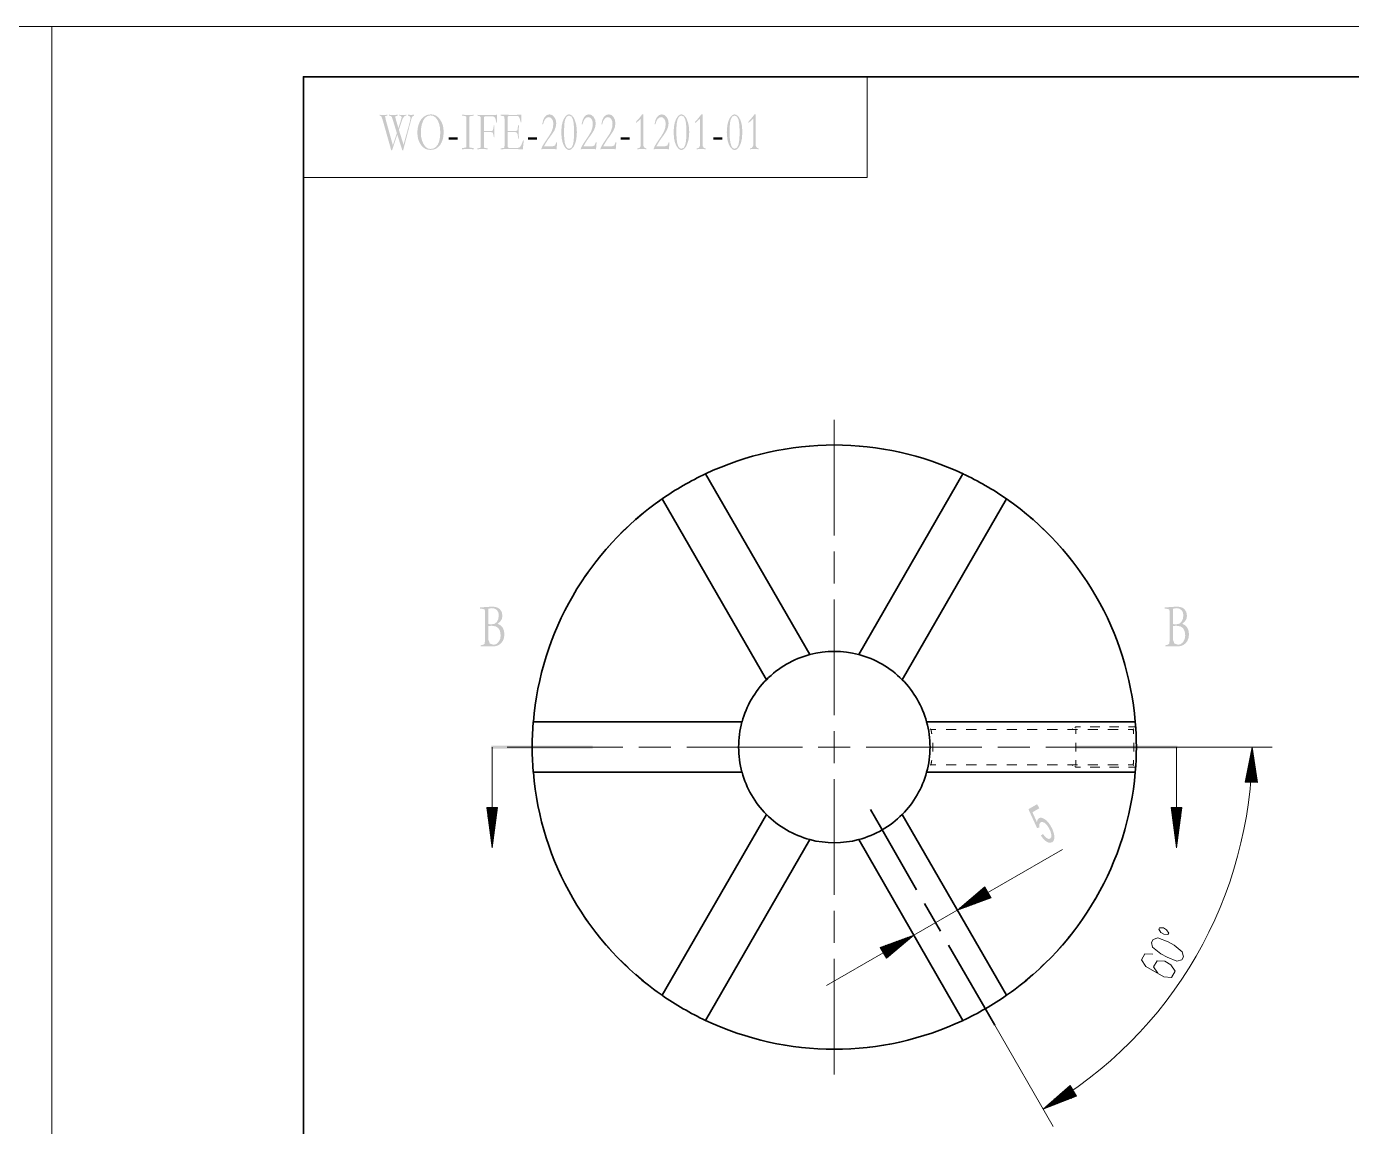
# Model space of a CAD drawing. Header units: millimetres. Extents: x 2819 to 3239, y 1479 to 1776.
# Drawn here: x 3026 to 3157.6, y 1666.4 to 1775.6 of the extents above; entities that cross this region are included whole.
import ezdxf

# ---------------------------------------------------------------- set-up
doc = ezdxf.new("R2010")
doc.units = ezdxf.units.MM
for name, color, linetype in [('PDF2_几何图形', 7, 'Continuous'), ('PDF2_实体填充', 7, 'Continuous'), ('PDF_几何图形', 7, 'Continuous')]:
    doc.layers.add(name, color=color, linetype=linetype)

msp = doc.modelspace()

# ---------------------------------------------------------------- hatches: boundary and pattern name
at = {"layer": 'PDF2_实体填充', "transparency": 33554559}
for points in [[(3063.01, 1765.33), (3063.47, 1763.86), (3064.09, 1766.1), (3064.17, 1766.53), (3064.07, 1766.7), (3063.92, 1766.75), (3063.92, 1766.83), (3064.21, 1766.82), (3064.52, 1766.83), (3064.52, 1766.75), (3064.41, 1766.7), (3064.32, 1766.62), (3064.26, 1766.45), (3063.43, 1763.3), (3063.35, 1763.3), (3062.85, 1764.86), (3062.33, 1763.3), (3062.25, 1763.3), (3061.4, 1766.31), (3061.29, 1766.62), (3061.2, 1766.71), (3061.09, 1766.75), (3061.09, 1766.83), (3061.23, 1766.82), (3061.47, 1766.82), (3061.68, 1766.82), (3061.85, 1766.83), (3061.85, 1766.75), (3061.67, 1766.7), (3061.64, 1766.65), (3061.72, 1766.28), (3062.41, 1763.8), (3062.81, 1765.01), (3062.41, 1766.31), (3062.3, 1766.62), (3062.22, 1766.7), (3062.03, 1766.75), (3062.03, 1766.83), (3062.23, 1766.82), (3062.62, 1766.82), (3062.9, 1766.83), (3062.9, 1766.75), (3062.68, 1766.69), (3062.64, 1766.63), (3062.73, 1766.29), (3062.96, 1765.5), (3063.26, 1766.45), (3063.28, 1766.56), (3063.25, 1766.67), (3063.19, 1766.71), (3063.06, 1766.75), (3063.06, 1766.83), (3063.19, 1766.82), (3063.41, 1766.82), (3063.63, 1766.82), (3063.75, 1766.83), (3063.75, 1766.75), (3063.57, 1766.7), (3063.38, 1766.45)], [(3069.71, 1763.72), (3069.71, 1766.52), (3069.69, 1766.65), (3069.61, 1766.7), (3069.28, 1766.75), (3069.28, 1766.83), (3069.39, 1766.83), (3069.65, 1766.82), (3070.08, 1766.82), (3070.28, 1766.82), (3070.43, 1766.83), (3070.43, 1766.74), (3070.1, 1766.69), (3070.02, 1766.65), (3070.01, 1766.52), (3070.01, 1763.72), (3070.02, 1763.59), (3070.1, 1763.56), (3070.43, 1763.53), (3070.43, 1763.4), (3070.21, 1763.42), (3069.86, 1763.42), (3069.5, 1763.42), (3069.28, 1763.4), (3069.28, 1763.53), (3069.61, 1763.56), (3069.69, 1763.6)], [(3071.84, 1763.4), (3071.58, 1763.42), (3071.31, 1763.42), (3071.01, 1763.42), (3070.79, 1763.4), (3070.79, 1763.49), (3071.03, 1763.53), (3071.12, 1763.57), (3071.14, 1763.72), (3071.14, 1766.45), (3071.12, 1766.62), (3071.04, 1766.69), (3070.82, 1766.73), (3070.82, 1766.83), (3070.93, 1766.82), (3072.25, 1766.82), (3072.54, 1766.82), (3072.75, 1766.83), (3072.74, 1766.4), (3072.74, 1766.05), (3072.69, 1766.05), (3072.62, 1766.38), (3072.55, 1766.56), (3072.38, 1766.67), (3071.56, 1766.67), (3071.47, 1766.61), (3071.45, 1766.44), (3071.45, 1765.23), (3072.24, 1765.23), (3072.33, 1765.26), (3072.37, 1765.39), (3072.44, 1765.78), (3072.5, 1765.78), (3072.49, 1765.53), (3072.49, 1765.18), (3072.49, 1764.89), (3072.5, 1764.58), (3072.45, 1764.58), (3072.37, 1764.95), (3072.31, 1765.08), (3072.15, 1765.11), (3071.45, 1765.11), (3071.45, 1763.73), (3071.48, 1763.56), (3071.59, 1763.53), (3071.84, 1763.49)], [(3075.42, 1764.3), (3075.38, 1763.98), (3075.35, 1763.68), (3075.33, 1763.41), (3074.53, 1763.42), (3073.62, 1763.42), (3073.11, 1763.41), (3073.11, 1763.5), (3073.38, 1763.53), (3073.47, 1763.56), (3073.5, 1763.72), (3073.5, 1766.45), (3073.47, 1766.63), (3073.4, 1766.7), (3073.12, 1766.74), (3073.12, 1766.83), (3073.3, 1766.83), (3074.48, 1766.82), (3074.99, 1766.83), (3075.17, 1766.83), (3075.16, 1766.43), (3075.17, 1766.08), (3075.12, 1766.08), (3074.99, 1766.5), (3074.9, 1766.67), (3074.8, 1766.71), (3073.92, 1766.71), (3073.83, 1766.65), (3073.81, 1766.48), (3073.81, 1765.23), (3074.66, 1765.23), (3074.76, 1765.26), (3074.8, 1765.39), (3074.85, 1765.77), (3074.93, 1765.77), (3074.92, 1765.45), (3074.92, 1765.12), (3074.92, 1764.8), (3074.93, 1764.47), (3074.88, 1764.47), (3074.8, 1764.89), (3074.72, 1765.06), (3074.58, 1765.11), (3073.81, 1765.11), (3073.81, 1763.75), (3073.84, 1763.59), (3073.97, 1763.54), (3074.81, 1763.54), (3075, 1763.59), (3075.16, 1763.81), (3075.25, 1764.01), (3075.35, 1764.3)], [(3078.67, 1763.41), (3078.46, 1763.42), (3078.21, 1763.42), (3077.59, 1763.42), (3077.34, 1763.42), (3077.14, 1763.41), (3077.22, 1763.61), (3077.32, 1763.81), (3077.46, 1764.04), (3077.89, 1764.67), (3078.06, 1764.95), (3078.19, 1765.2), (3078.31, 1765.56), (3078.35, 1765.93), (3078.32, 1766.2), (3078.22, 1766.41), (3078.07, 1766.55), (3077.9, 1766.6), (3077.72, 1766.55), (3077.55, 1766.41), (3077.42, 1766.18), (3077.33, 1765.88), (3077.25, 1765.9), (3077.34, 1766.31), (3077.5, 1766.62), (3077.72, 1766.81), (3077.97, 1766.87), (3078.23, 1766.81), (3078.44, 1766.61), (3078.59, 1766.32), (3078.64, 1765.98), (3078.59, 1765.62), (3078.46, 1765.28), (3078.32, 1765.05), (3078.13, 1764.78), (3077.91, 1764.48), (3077.77, 1764.28), (3077.61, 1764.02), (3077.43, 1763.71), (3078.32, 1763.71), (3078.52, 1763.78), (3078.65, 1764.1), (3078.73, 1764.1)], [(3082.59, 1763.41), (3082.38, 1763.42), (3082.12, 1763.42), (3081.51, 1763.42), (3081.26, 1763.42), (3081.05, 1763.41), (3081.14, 1763.61), (3081.24, 1763.81), (3081.38, 1764.04), (3081.8, 1764.67), (3081.98, 1764.95), (3082.11, 1765.2), (3082.23, 1765.56), (3082.27, 1765.93), (3082.24, 1766.2), (3082.14, 1766.41), (3081.99, 1766.55), (3081.81, 1766.6), (3081.63, 1766.55), (3081.47, 1766.41), (3081.34, 1766.18), (3081.25, 1765.88), (3081.16, 1765.9), (3081.26, 1766.31), (3081.42, 1766.62), (3081.63, 1766.81), (3081.89, 1766.87), (3082.15, 1766.81), (3082.36, 1766.61), (3082.51, 1766.32), (3082.56, 1765.98), (3082.51, 1765.62), (3082.37, 1765.28), (3082.23, 1765.05), (3082.05, 1764.78), (3081.83, 1764.48), (3081.69, 1764.28), (3081.53, 1764.02), (3081.35, 1763.71), (3082.24, 1763.71), (3082.44, 1763.78), (3082.57, 1764.1), (3082.65, 1764.1)], [(3084.55, 1763.41), (3084.34, 1763.42), (3084.08, 1763.42), (3083.47, 1763.42), (3083.22, 1763.42), (3083.01, 1763.41), (3083.09, 1763.61), (3083.19, 1763.81), (3083.34, 1764.04), (3083.76, 1764.67), (3083.94, 1764.95), (3084.07, 1765.2), (3084.19, 1765.56), (3084.23, 1765.93), (3084.2, 1766.2), (3084.1, 1766.41), (3083.95, 1766.55), (3083.77, 1766.6), (3083.59, 1766.55), (3083.43, 1766.41), (3083.29, 1766.18), (3083.21, 1765.88), (3083.12, 1765.9), (3083.22, 1766.31), (3083.38, 1766.62), (3083.59, 1766.81), (3083.85, 1766.87), (3084.11, 1766.81), (3084.32, 1766.61), (3084.47, 1766.32), (3084.51, 1765.98), (3084.47, 1765.62), (3084.33, 1765.28), (3084.19, 1765.05), (3084.01, 1764.78), (3083.79, 1764.48), (3083.65, 1764.28), (3083.49, 1764.02), (3083.31, 1763.71), (3084.2, 1763.71), (3084.4, 1763.78), (3084.53, 1764.1), (3084.61, 1764.1)], [(3087.6, 1763.41), (3087.39, 1763.42), (3087.16, 1763.42), (3086.92, 1763.42), (3086.71, 1763.41), (3086.71, 1763.49), (3086.91, 1763.54), (3087.04, 1763.75), (3087.04, 1766.44), (3086.59, 1766.02), (3086.54, 1766.12), (3086.72, 1766.31), (3086.94, 1766.56), (3087.17, 1766.87), (3087.29, 1766.87), (3087.29, 1763.75), (3087.43, 1763.54), (3087.6, 1763.49)], [(3089.83, 1763.41), (3089.62, 1763.42), (3089.36, 1763.42), (3088.75, 1763.42), (3088.5, 1763.42), (3088.3, 1763.41), (3088.38, 1763.61), (3088.48, 1763.81), (3088.62, 1764.04), (3089.05, 1764.67), (3089.22, 1764.95), (3089.35, 1765.2), (3089.47, 1765.56), (3089.51, 1765.93), (3089.48, 1766.2), (3089.38, 1766.41), (3089.23, 1766.55), (3089.06, 1766.6), (3088.87, 1766.55), (3088.71, 1766.41), (3088.58, 1766.18), (3088.49, 1765.88), (3088.41, 1765.9), (3088.5, 1766.31), (3088.66, 1766.62), (3088.88, 1766.81), (3089.13, 1766.87), (3089.39, 1766.81), (3089.6, 1766.61), (3089.75, 1766.32), (3089.8, 1765.98), (3089.75, 1765.62), (3089.61, 1765.28), (3089.47, 1765.05), (3089.29, 1764.78), (3089.07, 1764.48), (3088.93, 1764.28), (3088.77, 1764.02), (3088.59, 1763.71), (3089.48, 1763.71), (3089.68, 1763.78), (3089.81, 1764.1), (3089.89, 1764.1)], [(3093.48, 1763.41), (3093.27, 1763.42), (3093.03, 1763.42), (3092.8, 1763.42), (3092.59, 1763.41), (3092.59, 1763.49), (3092.79, 1763.54), (3092.92, 1763.75), (3092.92, 1766.44), (3092.47, 1766.02), (3092.41, 1766.12), (3092.6, 1766.31), (3092.81, 1766.56), (3093.05, 1766.87), (3093.17, 1766.87), (3093.17, 1763.75), (3093.3, 1763.54), (3093.48, 1763.49)], [(3098.76, 1763.41), (3098.55, 1763.42), (3098.32, 1763.42), (3098.08, 1763.42), (3097.87, 1763.41), (3097.87, 1763.49), (3098.07, 1763.54), (3098.2, 1763.75), (3098.2, 1766.44), (3097.75, 1766.02), (3097.7, 1766.12), (3097.88, 1766.31), (3098.09, 1766.56), (3098.33, 1766.87), (3098.45, 1766.87), (3098.45, 1763.75), (3098.59, 1763.54), (3098.76, 1763.49)], [(3126.78, 1695.25), (3126.98, 1695.41), (3127.19, 1695.15), (3127.38, 1694.99), (3127.55, 1694.92), (3127.69, 1694.95), (3127.8, 1695.09), (3127.82, 1695.33), (3127.74, 1695.65), (3127.57, 1696.01), (3127.36, 1696.32), (3127.14, 1696.52), (3126.93, 1696.61), (3126.75, 1696.58), (3126.62, 1696.38), (3126.63, 1696.06), (3126.4, 1696), (3125.54, 1697.87), (3126.4, 1698.37), (3126.63, 1697.97), (3125.94, 1697.57), (3126.39, 1696.58), (3126.45, 1696.84), (3126.59, 1696.99), (3126.75, 1697.04), (3126.94, 1697), (3127.15, 1696.89), (3127.37, 1696.72), (3127.58, 1696.48), (3127.77, 1696.18), (3127.93, 1695.87), (3128.04, 1695.57), (3128.11, 1695.28), (3128.12, 1694.98), (3128.05, 1694.75), (3127.9, 1694.6), (3127.73, 1694.55), (3127.55, 1694.56), (3127.36, 1694.64), (3127.16, 1694.79), (3126.97, 1694.99)]]:
    msp.add_hatch(color=256, dxfattribs=at).paths.add_polyline_path(points)
h = msp.add_hatch(color=256, dxfattribs=at)
h.paths.add_polyline_path([(3066.15, 1763.34), (3065.87, 1763.37), (3065.62, 1763.46), (3065.4, 1763.61), (3065.21, 1763.83), (3065.05, 1764.09), (3064.93, 1764.39), (3064.87, 1764.72), (3064.84, 1765.08), (3064.87, 1765.44), (3064.94, 1765.77), (3065.05, 1766.07), (3065.21, 1766.35), (3065.41, 1766.58), (3065.64, 1766.74), (3065.91, 1766.84), (3066.2, 1766.87), (3066.45, 1766.84), (3066.69, 1766.75), (3066.9, 1766.59), (3067.09, 1766.37), (3067.25, 1766.1), (3067.37, 1765.8), (3067.43, 1765.48), (3067.46, 1765.12), (3067.43, 1764.74), (3067.37, 1764.39), (3067.25, 1764.09), (3067.1, 1763.82), (3066.9, 1763.61), (3066.68, 1763.46), (3066.43, 1763.37)], flags=0)
h.paths.add_polyline_path([(3065.19, 1765.05), (3065.22, 1764.63), (3065.31, 1764.26), (3065.46, 1763.92), (3065.65, 1763.65), (3065.88, 1763.49), (3066.13, 1763.43), (3066.43, 1763.48), (3066.67, 1763.62), (3066.87, 1763.86), (3067.01, 1764.18), (3067.09, 1764.59), (3067.12, 1765.08), (3067.09, 1765.55), (3067, 1765.96), (3066.85, 1766.3), (3066.66, 1766.56), (3066.42, 1766.72), (3066.15, 1766.77), (3065.86, 1766.71), (3065.61, 1766.53), (3065.42, 1766.25), (3065.29, 1765.88), (3065.21, 1765.47)], flags=0)
h = msp.add_hatch(color=256, dxfattribs=at)
h.paths.add_polyline_path([(3079.91, 1766.87), (3079.77, 1766.84), (3079.63, 1766.75), (3079.49, 1766.58), (3079.36, 1766.35), (3079.26, 1766.07), (3079.19, 1765.75), (3079.13, 1765.1), (3079.19, 1764.45), (3079.26, 1764.13), (3079.36, 1763.85), (3079.49, 1763.62), (3079.63, 1763.46), (3079.77, 1763.36), (3079.91, 1763.33), (3080.06, 1763.36), (3080.2, 1763.46), (3080.34, 1763.62), (3080.46, 1763.85), (3080.57, 1764.14), (3080.64, 1764.45), (3080.69, 1765.11), (3080.64, 1765.76), (3080.56, 1766.07), (3080.46, 1766.36), (3080.34, 1766.59), (3080.2, 1766.75), (3080.05, 1766.84), (3079.91, 1766.87)], flags=0)
h.paths.add_polyline_path([(3079.91, 1763.46), (3080.15, 1763.56), (3080.3, 1763.86), (3080.36, 1764.17), (3080.4, 1764.59), (3080.41, 1765.1), (3080.4, 1765.61), (3080.36, 1766.03), (3080.3, 1766.35), (3080.15, 1766.65), (3079.91, 1766.75), (3079.67, 1766.65), (3079.52, 1766.35), (3079.46, 1766.03), (3079.43, 1765.61), (3079.41, 1765.1), (3079.43, 1764.51), (3079.49, 1764.05), (3079.59, 1763.72), (3079.73, 1763.53)], flags=0)
h = msp.add_hatch(color=256, dxfattribs=at)
h.paths.add_polyline_path([(3091.07, 1766.87), (3090.93, 1766.84), (3090.78, 1766.75), (3090.65, 1766.58), (3090.52, 1766.35), (3090.42, 1766.07), (3090.35, 1765.75), (3090.29, 1765.1), (3090.35, 1764.45), (3090.42, 1764.13), (3090.52, 1763.85), (3090.65, 1763.62), (3090.79, 1763.46), (3090.93, 1763.36), (3091.07, 1763.33), (3091.21, 1763.36), (3091.36, 1763.46), (3091.5, 1763.62), (3091.62, 1763.85), (3091.72, 1764.14), (3091.8, 1764.45), (3091.85, 1765.11), (3091.8, 1765.76), (3091.72, 1766.07), (3091.62, 1766.36), (3091.5, 1766.59), (3091.36, 1766.75), (3091.21, 1766.84), (3091.07, 1766.87)], flags=0)
h.paths.add_polyline_path([(3091.07, 1763.46), (3091.31, 1763.56), (3091.46, 1763.86), (3091.52, 1764.17), (3091.56, 1764.59), (3091.57, 1765.1), (3091.56, 1765.61), (3091.52, 1766.03), (3091.46, 1766.35), (3091.31, 1766.65), (3091.07, 1766.75), (3090.83, 1766.65), (3090.68, 1766.35), (3090.62, 1766.03), (3090.58, 1765.61), (3090.57, 1765.1), (3090.59, 1764.51), (3090.65, 1764.05), (3090.75, 1763.72), (3090.89, 1763.53)], flags=0)
h = msp.add_hatch(color=256, dxfattribs=at)
h.paths.add_polyline_path([(3096.35, 1766.87), (3096.21, 1766.84), (3096.07, 1766.75), (3095.93, 1766.58), (3095.8, 1766.35), (3095.7, 1766.07), (3095.63, 1765.75), (3095.58, 1765.1), (3095.63, 1764.45), (3095.7, 1764.13), (3095.8, 1763.85), (3095.93, 1763.62), (3096.07, 1763.46), (3096.21, 1763.36), (3096.36, 1763.33), (3096.5, 1763.36), (3096.64, 1763.46), (3096.78, 1763.62), (3096.91, 1763.85), (3097.01, 1764.14), (3097.08, 1764.45), (3097.13, 1765.11), (3097.08, 1765.76), (3097.01, 1766.07), (3096.91, 1766.36), (3096.78, 1766.59), (3096.64, 1766.75), (3096.5, 1766.84), (3096.35, 1766.87)], flags=0)
h.paths.add_polyline_path([(3096.35, 1763.46), (3096.59, 1763.56), (3096.74, 1763.86), (3096.8, 1764.17), (3096.84, 1764.59), (3096.85, 1765.1), (3096.84, 1765.61), (3096.8, 1766.03), (3096.74, 1766.35), (3096.59, 1766.65), (3096.35, 1766.75), (3096.12, 1766.65), (3095.96, 1766.35), (3095.9, 1766.03), (3095.87, 1765.61), (3095.86, 1765.1), (3095.88, 1764.51), (3095.94, 1764.05), (3096.04, 1763.72), (3096.17, 1763.53)], flags=0)
h = msp.add_hatch(color=256, dxfattribs=at)
h.paths.add_polyline_path([(3071.08, 1717.8), (3071.08, 1717.91), (3072.12, 1717.98), (3072.29, 1717.99), (3072.59, 1717.96), (3072.84, 1717.88), (3073.04, 1717.74), (3073.23, 1717.46), (3073.29, 1717.06), (3073.24, 1716.77), (3073.08, 1716.51), (3072.82, 1716.29), (3073.12, 1716.13), (3073.33, 1715.89), (3073.45, 1715.59), (3073.49, 1715.22), (3073.45, 1714.89), (3073.34, 1714.6), (3073.16, 1714.35), (3072.92, 1714.17), (3072.65, 1714.07), (3072.34, 1714.04), (3071.13, 1714.04), (3071.13, 1714.14), (3071.41, 1714.22), (3071.52, 1714.3), (3071.56, 1714.55), (3071.56, 1717.56), (3071.53, 1717.7), (3071.36, 1717.76)], flags=0)
h.paths.add_polyline_path([(3071.91, 1716.25), (3072.25, 1716.24), (3072.53, 1716.29), (3072.74, 1716.47), (3072.88, 1716.75), (3072.93, 1717.12), (3072.89, 1717.42), (3072.75, 1717.64), (3072.54, 1717.79), (3072.24, 1717.84), (3071.91, 1717.78)], flags=0)
h.paths.add_polyline_path([(3071.91, 1716.07), (3071.91, 1714.68), (3072.04, 1714.32), (3072.42, 1714.2), (3072.68, 1714.27), (3072.91, 1714.48), (3073.07, 1714.78), (3073.12, 1715.12), (3073.06, 1715.55), (3072.9, 1715.85), (3072.63, 1716.03), (3072.24, 1716.09)], flags=0)
h = msp.add_hatch(color=256, dxfattribs=at)
h.paths.add_polyline_path([(3139.08, 1717.8), (3139.08, 1717.91), (3140.12, 1717.98), (3140.29, 1717.99), (3140.59, 1717.96), (3140.84, 1717.88), (3141.04, 1717.74), (3141.23, 1717.46), (3141.29, 1717.06), (3141.24, 1716.77), (3141.08, 1716.51), (3140.82, 1716.29), (3141.12, 1716.13), (3141.33, 1715.89), (3141.45, 1715.59), (3141.49, 1715.22), (3141.45, 1714.89), (3141.34, 1714.6), (3141.16, 1714.35), (3140.92, 1714.17), (3140.65, 1714.07), (3140.34, 1714.04), (3139.13, 1714.04), (3139.13, 1714.14), (3139.41, 1714.22), (3139.52, 1714.3), (3139.56, 1714.55), (3139.56, 1717.56), (3139.53, 1717.7), (3139.36, 1717.76)], flags=0)
h.paths.add_polyline_path([(3139.91, 1716.25), (3140.25, 1716.24), (3140.53, 1716.29), (3140.74, 1716.47), (3140.88, 1716.75), (3140.93, 1717.12), (3140.89, 1717.42), (3140.75, 1717.64), (3140.54, 1717.79), (3140.24, 1717.84), (3139.91, 1717.78)], flags=0)
h.paths.add_polyline_path([(3139.91, 1716.07), (3139.91, 1714.68), (3140.04, 1714.32), (3140.42, 1714.2), (3140.68, 1714.27), (3140.91, 1714.48), (3141.07, 1714.78), (3141.12, 1715.12), (3141.06, 1715.55), (3140.9, 1715.85), (3140.63, 1716.03), (3140.24, 1716.09)], flags=0)

# ---------------------------------------------------------------- linework, layer by layer
at = {"layer": 'PDF2_几何图形', "lineweight": 15}
for points in [[(3028.52, 1478.6), (3238.52, 1478.6), (3238.52, 1775.6), (3028.52, 1775.6)], [(3147.76, 1704.04), (3147.07, 1700.56), (3148.3, 1700.53)], [(3147.76, 1704.04), (3147.68, 1700.54)], [(3147.08, 1700.6), (3147.08, 1700.56)], [(3148.29, 1700.57), (3148.29, 1700.53)], [(3071.75, 1697.9), (3071.75, 1698.04)], [(3072.77, 1697.9), (3072.77, 1698.04)], [(3139.75, 1697.9), (3139.75, 1698.04)], [(3140.77, 1697.9), (3140.77, 1698.04)], [(3118.49, 1687.86), (3121.83, 1689.08), (3121.21, 1690.15)], [(3121.18, 1690.12), (3121.21, 1690.14)], [(3118.49, 1687.86), (3121.52, 1689.61)], [(3121.79, 1689.06), (3121.82, 1689.09)], [(3139.4, 1685.43), (3139.48, 1685.57), (3139.26, 1685.91), (3138.97, 1686.08), (3138.57, 1686.1), (3138.48, 1685.96), (3138.71, 1685.62), (3138.99, 1685.46)], [(3114.16, 1685.36), (3110.82, 1684.15), (3111.44, 1683.08)], [(3114.16, 1685.36), (3111.13, 1683.61)], [(3140.94, 1683.22), (3140.8, 1683.7), (3140.01, 1684.37), (3139.41, 1684.72), (3138.4, 1685.09), (3137.94, 1684.95), (3137.77, 1684.65), (3137.88, 1684.19), (3138.71, 1683.5), (3139.31, 1683.17), (3140.28, 1682.8), (3140.77, 1682.92)], [(3110.86, 1684.16), (3110.82, 1684.14)], [(3111.47, 1683.11), (3111.43, 1683.09)], [(3127.01, 1668.1), (3130.32, 1669.39), (3129.68, 1670.45)], [(3129.65, 1670.42), (3129.69, 1670.44)], [(3127.01, 1668.1), (3130, 1669.92)], [(3130.28, 1669.37), (3130.32, 1669.4)]]:
    msp.add_lwpolyline(points, close=True, dxfattribs=at)
at = {"layer": 'PDF2_几何图形', "lineweight": 35}
for points in [[(3233.52, 1483.6), (3233.52, 1770.6), (3053.52, 1770.6), (3053.52, 1483.6)], [(3109.84, 1697.84), (3110.34, 1696.97), (3110.84, 1696.11), (3114.44, 1689.88)], [(3115.23, 1688.5), (3116.82, 1685.75)], [(3117.61, 1684.38), (3121.21, 1678.15), (3121.71, 1677.29), (3122.21, 1676.42)]]:
    msp.add_lwpolyline(points, dxfattribs=at)
at = {"layer": 'PDF2_几何图形', "lineweight": 15}
for points in [[(3109.52, 1770.6), (3109.52, 1760.6), (3053.52, 1760.6)], [(3100.78, 1733.52), (3101.32, 1733.63), (3101.77, 1733.69)], [(3102.76, 1733.81), (3103.76, 1733.94)], [(3104.76, 1733.98), (3105.76, 1734.02)], [(3106.76, 1734.02), (3107.76, 1733.98)], [(3108.76, 1733.94), (3109.76, 1733.81)], [(3110.75, 1733.69), (3111.2, 1733.63), (3111.74, 1733.52)], [(3095.02, 1731.83), (3095.95, 1732.2)], [(3096.9, 1732.53), (3097.86, 1732.82)], [(3098.82, 1733.1), (3098.9, 1733.13), (3099.8, 1733.31)], [(3112.72, 1733.31), (3113.62, 1733.13), (3113.7, 1733.1)], [(3114.66, 1732.82), (3115.62, 1732.53)], [(3116.57, 1732.2), (3117.5, 1731.83)], [(3093.19, 1731.02), (3094.09, 1731.46)], [(3118.43, 1731.46), (3119.33, 1731.02)], [(3089.7, 1729.05), (3089.85, 1729.16), (3090.55, 1729.58)], [(3091.42, 1730.09), (3091.98, 1730.43), (3092.29, 1730.58)], [(3120.23, 1730.58), (3120.54, 1730.43), (3121.11, 1730.09)], [(3121.97, 1729.58), (3122.67, 1729.16), (3122.82, 1729.05)], [(3088.07, 1727.89), (3088.89, 1728.47)], [(3123.63, 1728.47), (3124.45, 1727.89)], [(3086.53, 1726.61), (3087.29, 1727.26)], [(3125.23, 1727.26), (3125.99, 1726.61)], [(3085.07, 1725.24), (3085.77, 1725.95)], [(3126.75, 1725.95), (3127.46, 1725.24)], [(3083.69, 1723.78), (3084.19, 1724.36), (3084.36, 1724.53)], [(3128.16, 1724.53), (3128.33, 1724.36), (3128.83, 1723.78)], [(3082.42, 1722.23), (3082.59, 1722.47), (3083.05, 1723.01)], [(3129.47, 1723.01), (3129.93, 1722.47), (3130.1, 1722.23)], [(3081.25, 1720.6), (3081.83, 1721.42)], [(3130.69, 1721.42), (3131.27, 1720.6)], [(3080.21, 1718.89), (3080.73, 1719.75)], [(3131.79, 1719.75), (3132.31, 1718.89)], [(3079.29, 1717.11), (3079.73, 1718.01)], [(3132.79, 1718.01), (3133.24, 1717.11)], [(3078.47, 1715.28), (3078.79, 1716.09), (3078.84, 1716.21)], [(3133.68, 1716.21), (3133.73, 1716.09), (3134.05, 1715.28)], [(3077.77, 1713.4), (3077.89, 1713.78), (3078.11, 1714.35)], [(3134.41, 1714.35), (3134.63, 1713.78), (3134.75, 1713.4)], [(3077.2, 1711.48), (3077.49, 1712.44)], [(3135.03, 1712.44), (3135.32, 1711.48)], [(3076.78, 1709.52), (3076.99, 1710.5)], [(3135.53, 1710.5), (3135.74, 1709.52)], [(3076.49, 1707.54), (3076.61, 1708.54)], [(3135.91, 1708.54), (3136.03, 1707.54)], [(3076.32, 1705.55), (3076.36, 1706.52), (3076.37, 1706.55)], [(3115.55, 1706.01), (3115.63, 1705.95)], [(3115.78, 1705.85), (3115.85, 1705.79), (3115.85, 1705.79), (3115.85, 1705.79), (3115.85, 1705.79), (3115.85, 1705.79), (3115.85, 1705.79), (3115.85, 1705.79), (3115.85, 1705.79), (3115.85, 1705.79), (3115.85, 1705.78), (3115.85, 1705.78), (3115.85, 1705.78), (3115.86, 1705.77), (3115.86, 1705.77), (3115.86, 1705.77), (3115.86, 1705.76), (3115.86, 1705.76), (3115.86, 1705.75), (3115.86, 1705.75), (3115.86, 1705.74), (3115.87, 1705.74), (3115.87, 1705.73), (3115.87, 1705.72), (3115.87, 1705.72), (3115.87, 1705.71), (3115.87, 1705.7), (3115.88, 1705.69), (3115.88, 1705.68), (3115.88, 1705.67), (3115.88, 1705.66), (3115.88, 1705.65), (3115.89, 1705.64), (3115.89, 1705.63), (3115.89, 1705.62), (3115.89, 1705.6), (3115.9, 1705.59), (3115.9, 1705.58), (3115.9, 1705.56), (3115.91, 1705.55), (3115.91, 1705.53), (3115.91, 1705.52), (3115.92, 1705.5), (3115.92, 1705.48), (3115.92, 1705.47), (3115.93, 1705.45), (3115.93, 1705.43), (3115.93, 1705.41), (3115.94, 1705.39), (3115.94, 1705.37), (3115.94, 1705.36)], [(3116.35, 1705.79), (3115.85, 1705.79)], [(3118.36, 1705.79), (3117.36, 1705.79)], [(3120.37, 1705.79), (3119.37, 1705.79)], [(3122.38, 1705.79), (3121.38, 1705.79)], [(3124.4, 1705.79), (3123.39, 1705.79)], [(3126.41, 1705.79), (3125.4, 1705.79)], [(3128.42, 1705.79), (3127.41, 1705.79)], [(3130.43, 1705.79), (3129.42, 1705.79)], [(3129.94, 1705.86), (3129.83, 1705.79)], [(3130.26, 1706.04), (3130.15, 1705.98)], [(3130.26, 1705.98), (3130.26, 1706.04), (3130.73, 1706.04)], [(3130.26, 1705.36), (3130.26, 1705.79), (3130.26, 1705.86)], [(3132.44, 1705.79), (3131.43, 1705.79)], [(3132.63, 1706.04), (3131.68, 1706.04)], [(3134.45, 1705.79), (3133.44, 1705.79)], [(3134.53, 1706.04), (3133.58, 1706.04)], [(3135.96, 1705.79), (3135.45, 1705.79)], [(3136.15, 1706.04), (3135.96, 1706.04), (3135.48, 1706.04)], [(3136.02, 1705.86), (3135.96, 1705.79), (3135.96, 1705.79), (3135.96, 1705.78), (3135.96, 1705.77), (3135.96, 1705.75), (3135.96, 1705.72), (3135.97, 1705.69), (3135.97, 1705.65), (3135.97, 1705.6), (3135.98, 1705.53), (3135.98, 1705.46), (3135.99, 1705.37), (3135.99, 1705.36)], [(3136.19, 1706.05), (3136.13, 1705.99)], [(3136.15, 1706.55), (3136.16, 1706.52), (3136.2, 1705.55)], [(3076.28, 1703.54), (3076.26, 1704.04), (3076.28, 1704.54)], [(3130.26, 1703.61), (3130.26, 1704.48)], [(3136.24, 1704.54), (3136.26, 1704.04), (3136.24, 1703.54)], [(3072.26, 1694.04), (3072.26, 1698.04), (3072.26, 1694.04), (3071.73, 1698.04), (3072.79, 1698.04), (3072.26, 1694.04), (3072.26, 1704.04)], [(3138.76, 1704.04), (3149.76, 1704.04)], [(3140.26, 1694.04), (3140.26, 1698.04), (3140.26, 1694.04), (3139.73, 1698.04), (3140.79, 1698.04), (3140.26, 1694.04), (3140.26, 1704.04)], [(3147.53, 1700.55), (3147.59, 1703.18)], [(3147.58, 1700.55), (3147.64, 1703.47)], [(3147.63, 1700.54), (3147.7, 1703.76)], [(3147.74, 1700.54), (3147.8, 1703.75)], [(3147.79, 1700.54), (3147.85, 1703.47)], [(3147.84, 1700.54), (3147.89, 1703.18)], [(3076.37, 1701.54), (3076.36, 1701.57), (3076.32, 1702.54)], [(3115.63, 1702.13), (3115.55, 1702.08)], [(3115.94, 1702.73), (3115.94, 1702.7), (3115.93, 1702.66), (3115.92, 1702.61), (3115.91, 1702.57), (3115.91, 1702.53), (3115.9, 1702.5), (3115.89, 1702.47), (3115.89, 1702.44), (3115.88, 1702.42), (3115.88, 1702.39), (3115.87, 1702.38), (3115.87, 1702.36), (3115.86, 1702.34), (3115.86, 1702.33), (3115.86, 1702.32), (3115.85, 1702.31), (3115.85, 1702.3), (3115.85, 1702.3), (3115.85, 1702.3), (3115.85, 1702.29), (3115.85, 1702.29), (3115.78, 1702.24)], [(3115.85, 1702.29), (3116.35, 1702.29)], [(3117.36, 1702.29), (3118.36, 1702.29)], [(3119.37, 1702.29), (3120.37, 1702.29)], [(3121.38, 1702.29), (3122.38, 1702.29)], [(3123.39, 1702.29), (3124.4, 1702.29)], [(3125.4, 1702.29), (3126.41, 1702.29)], [(3127.41, 1702.29), (3128.42, 1702.29)], [(3129.42, 1702.29), (3130.43, 1702.29)], [(3129.94, 1702.23), (3129.83, 1702.29)], [(3130.26, 1702.04), (3130.15, 1702.11)], [(3130.26, 1702.73), (3130.26, 1702.29), (3130.26, 1702.23)], [(3130.73, 1702.04), (3130.26, 1702.04), (3130.26, 1702.11)], [(3131.43, 1702.29), (3132.44, 1702.29)], [(3132.63, 1702.04), (3131.68, 1702.04)], [(3133.44, 1702.29), (3134.45, 1702.29)], [(3134.53, 1702.04), (3133.58, 1702.04)], [(3135.45, 1702.29), (3135.96, 1702.29)], [(3136.15, 1702.04), (3135.96, 1702.04), (3135.48, 1702.04)], [(3135.99, 1702.73), (3135.99, 1702.72), (3135.98, 1702.69), (3135.98, 1702.65), (3135.98, 1702.62), (3135.98, 1702.58), (3135.98, 1702.55), (3135.97, 1702.53), (3135.97, 1702.5), (3135.97, 1702.48), (3135.97, 1702.45), (3135.97, 1702.43), (3135.97, 1702.41), (3135.97, 1702.4), (3135.96, 1702.38), (3135.96, 1702.37), (3135.96, 1702.35), (3135.96, 1702.34), (3135.96, 1702.33), (3135.96, 1702.32), (3135.96, 1702.32), (3135.96, 1702.31), (3135.96, 1702.3), (3135.96, 1702.3), (3135.96, 1702.3), (3135.96, 1702.29), (3135.96, 1702.29), (3135.96, 1702.29), (3136.02, 1702.23)], [(3136.13, 1702.1), (3136.19, 1702.03)], [(3136.2, 1702.54), (3136.16, 1701.57), (3136.15, 1701.54)], [(3147.33, 1700.55), (3147.36, 1702.03)], [(3147.38, 1700.55), (3147.42, 1702.32)], [(3147.43, 1700.55), (3147.47, 1702.61)], [(3147.48, 1700.55), (3147.53, 1702.9)], [(3147.89, 1700.54), (3147.94, 1702.89)], [(3147.94, 1700.54), (3147.98, 1702.6)], [(3147.99, 1700.54), (3148.03, 1702.31)], [(3148.04, 1700.54), (3148.07, 1702.02)], [(3076.61, 1699.55), (3076.49, 1700.54)], [(3136.03, 1700.54), (3135.91, 1699.55)], [(3147.13, 1700.56), (3147.13, 1700.89)], [(3147.18, 1700.55), (3147.19, 1701.17)], [(3147.23, 1700.55), (3147.25, 1701.46)], [(3147.28, 1700.55), (3147.3, 1701.75)], [(3148.09, 1700.54), (3148.12, 1701.73)], [(3148.14, 1700.53), (3148.16, 1701.44)], [(3148.19, 1700.53), (3148.21, 1701.15)], [(3148.24, 1700.53), (3148.25, 1700.86)], [(3071.8, 1698.04), (3071.8, 1697.52)], [(3071.85, 1698.04), (3071.85, 1697.13)], [(3071.9, 1698.04), (3071.9, 1696.74)], [(3071.96, 1698.04), (3071.96, 1696.36)], [(3072.01, 1698.04), (3072.01, 1695.97)], [(3072.06, 1698.04), (3072.06, 1695.59)], [(3072.11, 1698.04), (3072.11, 1695.2)], [(3072.16, 1698.04), (3072.16, 1694.81)], [(3072.21, 1698.04), (3072.21, 1694.43)], [(3072.31, 1698.04), (3072.31, 1694.43)], [(3072.36, 1698.04), (3072.36, 1694.81)], [(3072.41, 1698.04), (3072.41, 1695.2)], [(3072.46, 1698.04), (3072.46, 1695.59)], [(3072.51, 1698.04), (3072.51, 1695.97)], [(3072.56, 1698.04), (3072.56, 1696.36)], [(3072.62, 1698.04), (3072.62, 1696.74)], [(3072.67, 1698.04), (3072.67, 1697.13)], [(3072.72, 1698.04), (3072.72, 1697.52)], [(3076.99, 1697.58), (3076.78, 1698.56)], [(3135.74, 1698.56), (3135.53, 1697.58)], [(3139.8, 1698.04), (3139.8, 1697.52)], [(3139.85, 1698.04), (3139.85, 1697.13)], [(3139.9, 1698.04), (3139.9, 1696.74)], [(3139.96, 1698.04), (3139.96, 1696.36)], [(3140.01, 1698.04), (3140.01, 1695.97)], [(3140.06, 1698.04), (3140.06, 1695.59)], [(3140.11, 1698.04), (3140.11, 1695.2)], [(3140.16, 1698.04), (3140.16, 1694.81)], [(3140.21, 1698.04), (3140.21, 1694.43)], [(3140.31, 1698.04), (3140.31, 1694.43)], [(3140.36, 1698.04), (3140.36, 1694.81)], [(3140.41, 1698.04), (3140.41, 1695.2)], [(3140.46, 1698.04), (3140.46, 1695.59)], [(3140.51, 1698.04), (3140.51, 1695.97)], [(3140.56, 1698.04), (3140.56, 1696.36)], [(3140.62, 1698.04), (3140.62, 1696.74)], [(3140.67, 1698.04), (3140.67, 1697.13)], [(3140.72, 1698.04), (3140.72, 1697.52)], [(3077.49, 1695.64), (3077.2, 1696.6)], [(3135.32, 1696.6), (3135.03, 1695.64)], [(3078.11, 1693.74), (3077.89, 1694.3), (3077.77, 1694.68)], [(3105.5, 1680.36), (3128.91, 1693.88)], [(3134.75, 1694.68), (3134.63, 1694.3), (3134.41, 1693.74)], [(3078.84, 1691.87), (3078.79, 1691.99), (3078.47, 1692.8)], [(3134.05, 1692.8), (3133.73, 1691.99), (3133.68, 1691.87)], [(3079.73, 1690.07), (3079.29, 1690.97)], [(3121.34, 1689.92), (3120.06, 1689.18)], [(3121.32, 1689.97), (3120.28, 1689.37)], [(3121.29, 1690.01), (3120.51, 1689.56)], [(3121.27, 1690.05), (3120.73, 1689.74)], [(3121.24, 1690.1), (3120.95, 1689.93)], [(3133.24, 1690.97), (3132.79, 1690.07)], [(3080.73, 1688.34), (3080.21, 1689.2)], [(3121.49, 1689.66), (3118.71, 1688.05)], [(3121.54, 1689.57), (3118.76, 1687.96)], [(3121.47, 1689.7), (3118.94, 1688.24)], [(3121.57, 1689.53), (3119.04, 1688.06)], [(3121.44, 1689.75), (3119.16, 1688.43)], [(3121.6, 1689.48), (3119.31, 1688.16)], [(3121.42, 1689.79), (3119.38, 1688.62)], [(3121.62, 1689.44), (3119.59, 1688.26)], [(3121.39, 1689.83), (3119.61, 1688.8)], [(3121.37, 1689.88), (3119.83, 1688.99)], [(3121.65, 1689.39), (3119.86, 1688.36)], [(3121.67, 1689.35), (3120.14, 1688.46)], [(3121.7, 1689.31), (3120.41, 1688.56)], [(3121.72, 1689.26), (3120.69, 1688.66)], [(3121.75, 1689.22), (3120.96, 1688.76)], [(3121.77, 1689.17), (3121.24, 1688.86)], [(3121.8, 1689.13), (3121.51, 1688.96)], [(3132.31, 1689.2), (3131.79, 1688.34)], [(3081.83, 1686.67), (3081.25, 1687.48)], [(3131.27, 1687.48), (3130.69, 1686.67)], [(3083.05, 1685.07), (3082.59, 1685.62), (3082.42, 1685.85)], [(3110.95, 1683.92), (3112.23, 1684.66)], [(3110.97, 1683.88), (3112.51, 1684.76)], [(3111, 1683.83), (3112.78, 1684.86)], [(3111.03, 1683.79), (3113.06, 1684.96)], [(3111.05, 1683.75), (3113.33, 1685.06)], [(3111.08, 1683.7), (3113.61, 1685.16)], [(3111.1, 1683.66), (3113.88, 1685.26)], [(3111.15, 1683.57), (3113.93, 1685.18)], [(3111.18, 1683.53), (3113.71, 1684.99)], [(3111.2, 1683.48), (3113.49, 1684.8)], [(3130.1, 1685.85), (3129.93, 1685.62), (3129.47, 1685.07)], [(3084.36, 1683.56), (3084.19, 1683.72), (3083.69, 1684.31)], [(3110.85, 1684.1), (3111.13, 1684.26)], [(3110.87, 1684.05), (3111.41, 1684.36)], [(3110.9, 1684.01), (3111.68, 1684.46)], [(3110.92, 1683.97), (3111.96, 1684.56)], [(3111.23, 1683.44), (3113.26, 1684.61)], [(3111.25, 1683.39), (3113.04, 1684.42)], [(3111.28, 1683.35), (3112.81, 1684.24)], [(3111.3, 1683.31), (3112.59, 1684.05)], [(3111.33, 1683.26), (3112.37, 1683.86)], [(3111.36, 1683.22), (3112.14, 1683.67)], [(3111.38, 1683.17), (3111.92, 1683.48)], [(3128.83, 1684.31), (3128.33, 1683.72), (3128.16, 1683.56)], [(3138.4, 1681.58), (3137.96, 1682.21), (3138.32, 1682.83), (3139.09, 1682.78), (3139.69, 1682.43), (3140.12, 1681.79), (3139.76, 1681.17), (3139, 1681.23), (3137.2, 1682.27), (3136.76, 1682.9), (3137.12, 1683.52), (3137.89, 1683.47)], [(3085.77, 1682.14), (3085.07, 1682.85)], [(3111.41, 1683.13), (3111.69, 1683.3)], [(3127.46, 1682.85), (3126.75, 1682.14)], [(3087.29, 1680.83), (3086.53, 1681.48)], [(3125.99, 1681.48), (3125.23, 1680.83)], [(3088.89, 1679.62), (3088.07, 1680.2)], [(3124.45, 1680.2), (3123.63, 1679.62)], [(3090.55, 1678.51), (3089.85, 1678.93), (3089.7, 1679.04)], [(3122.82, 1679.04), (3122.67, 1678.93), (3121.97, 1678.51)], [(3092.29, 1677.51), (3091.98, 1677.66), (3091.42, 1678)], [(3094.09, 1676.63), (3093.19, 1677.07)], [(3119.33, 1677.07), (3118.43, 1676.63)], [(3121.11, 1678), (3120.54, 1677.66), (3120.23, 1677.51)], [(3095.95, 1675.89), (3095.02, 1676.25)], [(3097.86, 1675.27), (3096.9, 1675.56)], [(3115.62, 1675.56), (3114.66, 1675.27)], [(3117.5, 1676.25), (3116.57, 1675.89)], [(3122.21, 1676.42), (3128.01, 1666.37)], [(3099.8, 1674.77), (3098.9, 1674.96), (3098.82, 1674.98)], [(3101.77, 1674.4), (3101.32, 1674.45), (3100.78, 1674.57)], [(3103.76, 1674.15), (3102.76, 1674.27)], [(3109.76, 1674.27), (3108.76, 1674.15)], [(3111.74, 1674.57), (3111.2, 1674.45), (3110.75, 1674.4)], [(3113.7, 1674.98), (3113.62, 1674.96), (3112.72, 1674.77)], [(3105.76, 1674.06), (3104.76, 1674.11)], [(3107.76, 1674.11), (3106.76, 1674.06)], [(3129.82, 1670.22), (3128.55, 1669.45)], [(3129.79, 1670.27), (3128.77, 1669.65)], [(3129.77, 1670.31), (3128.99, 1669.84)], [(3129.74, 1670.35), (3129.21, 1670.03)], [(3129.71, 1670.4), (3129.43, 1670.22)], [(3129.98, 1669.96), (3127.23, 1668.3)], [(3130.03, 1669.87), (3127.28, 1668.21)], [(3129.95, 1670.01), (3127.45, 1668.49)], [(3130.06, 1669.83), (3127.55, 1668.32)], [(3129.92, 1670.05), (3127.67, 1668.68)], [(3130.08, 1669.79), (3127.83, 1668.42)], [(3129.9, 1670.09), (3127.89, 1668.88)], [(3130.11, 1669.74), (3128.1, 1668.53)], [(3129.87, 1670.14), (3128.11, 1669.07)], [(3129.84, 1670.18), (3128.33, 1669.26)], [(3130.13, 1669.7), (3128.37, 1668.63)], [(3130.16, 1669.66), (3128.65, 1668.74)], [(3130.19, 1669.61), (3128.92, 1668.85)], [(3130.21, 1669.57), (3129.19, 1668.95)], [(3130.24, 1669.53), (3129.46, 1669.06)], [(3130.27, 1669.48), (3129.74, 1669.16)], [(3130.29, 1669.44), (3130.01, 1669.27)]]:
    msp.add_lwpolyline(points, dxfattribs=at)
at = {"layer": 'PDF2_几何图形', "lineweight": 13}
for points in [[(3106.26, 1725.06), (3106.26, 1736.54)], [(3106.26, 1720.29), (3106.26, 1723.47)], [(3106.26, 1707.22), (3106.26, 1718.71)], [(3106.26, 1702.46), (3106.26, 1705.63)], [(3085.25, 1704.04), (3073.76, 1704.04)], [(3090.01, 1704.04), (3086.84, 1704.04)], [(3103.09, 1704.04), (3091.6, 1704.04)], [(3104.67, 1704.04), (3107.85, 1704.04)], [(3109.44, 1704.04), (3120.92, 1704.04)], [(3122.51, 1704.04), (3125.69, 1704.04)], [(3127.27, 1704.04), (3138.76, 1704.04)], [(3106.26, 1700.87), (3106.26, 1689.38)], [(3106.26, 1687.79), (3106.26, 1684.62)], [(3106.26, 1683.03), (3106.26, 1671.54)]]:
    msp.add_lwpolyline(points, dxfattribs=at)
at = {"layer": 'PDF2_几何图形', "lineweight": 35}
for points in [[(3089.15, 1728.68), (3099.51, 1710.73, -0.133943), (3103.84, 1713.23), (3093.48, 1731.18, 0.041742)], [(3076.36, 1701.54), (3097.09, 1701.54, -0.133943), (3097.09, 1706.54), (3076.36, 1706.54, 0.041741)], [(3136.16, 1706.54), (3115.43, 1706.54, -0.133943), (3115.43, 1701.54), (3136.16, 1701.54, 0.041741)], [(3093.48, 1676.9), (3103.84, 1694.86, -0.133939), (3099.51, 1697.36), (3089.15, 1679.4, 0.041742)]]:
    msp.add_lwpolyline(points, format="xyb", close=True, dxfattribs=at)
for points in [[(3136.16, 1706.54, 0.22371), (3123.37, 1728.68, 0.04174), (3119.04, 1731.18), (3108.68, 1713.23, -0.133944), (3113.01, 1710.73), (3123.37, 1728.68)], [(3123.37, 1679.4), (3113.01, 1697.36, -0.13394), (3108.68, 1694.86), (3119.04, 1676.9, 0.04174), (3123.37, 1679.4)]]:
    msp.add_lwpolyline(points, format="xyb", dxfattribs=at)
at = {"layer": 'PDF2_几何图形', "lineweight": 15}
for points in [[(3116.05, 1703.6, 0.015811), (3116.06, 1704.04), (3116.06, 1704.09), (3116.06, 1704.14), (3116.06, 1704.19), (3116.06, 1704.24), (3116.06, 1704.3), (3116.05, 1704.35), (3116.05, 1704.41), (3116.05, 1704.46), (3116.05, 1704.48)], [(3136.02, 1704.48, -0.004979), (3136.02, 1704.04), (3136.02, 1703.95), (3136.02, 1703.86), (3136.02, 1703.76), (3136.02, 1703.66), (3136.02, 1703.61)]]:
    msp.add_lwpolyline(points, format="xyb", dxfattribs=at)
at = {"layer": 'PDF2_几何图形', "lineweight": 35}
for radius, start, end in [(30, 64.7801, 115.2199), (30, 124.7802, 175.2198), (9.5, 75.2567, 104.7433), (9.5, 135.2576, 164.7425), (9.5, 15.257, 44.743), (30, 184.7803, 235.2197), (9.5, 195.2575, 224.7424), (9.5, 315.257, 344.743), (30, 304.7801, 355.2199), (9.5, 255.2579, 284.7421), (30, 244.7801, 295.2199)]:
    msp.add_arc((3106.26, 1704.04), radius, start, end, dxfattribs=at)
at = {"layer": 'PDF2_几何图形', "lineweight": 15}
msp.add_arc((3106.26, 1704.04), 41.5, 300, 0, dxfattribs=at)
at = {"layer": 'PDF2_实体填充', "lineweight": 15, "transparency": 33554559}
for points in [[(3067.96, 1764.6), (3068.86, 1764.6), (3067.96, 1764.37), (3068.86, 1764.37)], [(3075.83, 1764.6), (3076.73, 1764.6), (3075.83, 1764.37), (3076.73, 1764.37)], [(3085.03, 1764.6), (3085.93, 1764.6), (3085.03, 1764.37), (3085.93, 1764.37)], [(3094.23, 1764.6), (3095.13, 1764.6), (3094.23, 1764.37), (3095.13, 1764.37)], [(3072.19, 1703.89), (3072.19, 1704.19), (3082.26, 1703.89), (3082.26, 1704.19)], [(3130.26, 1703.89), (3130.26, 1704.19), (3140.34, 1703.89), (3140.34, 1704.19)]]:
    msp.add_solid(points, dxfattribs=at)
at = {"layer": 'PDF_几何图形', "lineweight": 15}
msp.add_lwpolyline([(2818.52, 1478.6), (3028.52, 1478.6), (3028.52, 1775.6), (2818.52, 1775.6)], close=True, dxfattribs=at)

doc.saveas('drawing.dxf')
